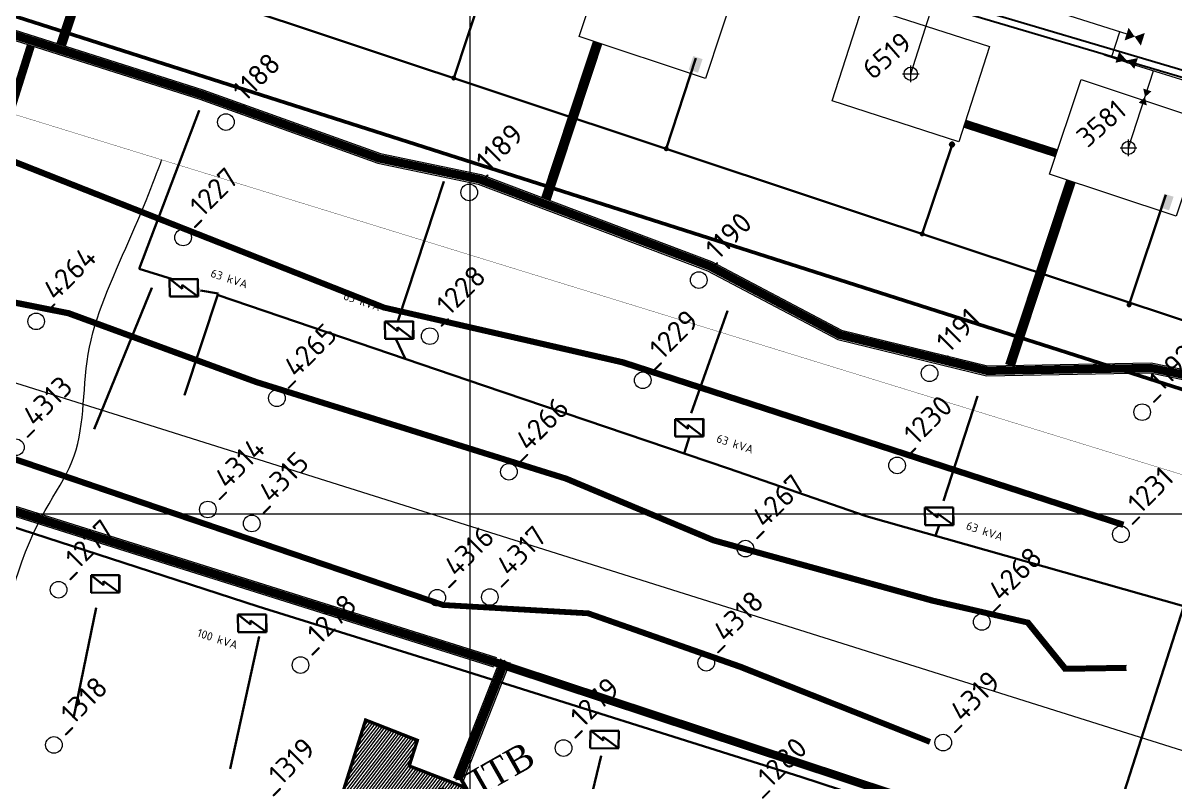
# Model space of a CAD drawing. Header units: millimetres. Extents: x 519 to 9564855, y -810 to 5021775.
# Drawn here: x 9536732 to 9537424, y 4998839 to 4999295 of the extents above; entities that cross this region are included whole.
import ezdxf

# ---------------------------------------------------------------- set-up
doc = ezdxf.new("R2010")
doc.units = ezdxf.units.MM
doc.header["$LTSCALE"] = 2
doc.header["$MEASUREMENT"] = 0
doc.header["$PDMODE"] = 2
doc.header["$PDSIZE"] = 5
for name, color, linetype in [('COMPOUND', 3, 'Continuous'), ('Existing roads', 41, 'Continuous'), ('GRID_PULKOVO', 7, 'Continuous'), ('OilColl&Flowlines', 3, 'Continuous'), ('OLD WELLS(dr.bfr2000)', 24, 'Continuous'), ('ROAD_GROUND', 9, 'Continuous'), ('Скважины на 2015 год', 7, 'Continuous')]:
    doc.layers.add(name, color=color, linetype=linetype)
for name, color, linetype, lineweight in [('PPLINE_GAS', 4, 'GAS_LINE', 30), ('SteamInjInfrastructure', 25, 'Continuous', 100), ('WELLS(drilled after 2000y)', 6, 'Continuous', 40), ('Скважины на 2026', 222, 'Continuous', 50), ('Электро', 1, 'Continuous', 30), ('Электроснаб', 1, 'Continuous', 18), ('Электроснабжене', 1, 'Continuous', 18)]:
    doc.layers.add(name, color=color, linetype=linetype, lineweight=lineweight)
doc.styles.add('92051501$0$STANDARD', font='simplex.shx')
doc.styles.add('Elect', font='isocpeur.ttf')
doc.styles.add('GeoApp', font='', dxfattribs={"height": 1})
doc.styles.get("Standard").update_dxf_attribs({"font": 'isocpeur.ttf', "width": 0.5})
doc.styles.get('GeoApp').set_extended_font_data('D431', italic=True)
doc.linetypes.add('g5_121_g', pattern='A,4,-0.4,["Г",GeoApp,S=1,R=0,X=0,Y=-0.5],-1.2,12', length=17.6)
doc.linetypes.add('GAS_LINE', pattern='A,0.5,-0.2,["G",92051501$0$STANDARD,S=0.1,R=0,X=-0.1,Y=-0.05],-0.05', length=0.75)
doc.linetypes.add('STM_LINE', pattern='A,0.5,-0.2,["S",92051501$0$STANDARD,S=0.1,R=0,X=-0.1,Y=-0.05],-0.05', length=0.75)

# ---------------------------------------------------------------- blocks, each defined once
blk = doc.blocks.new('92051501$0$VALVE')
at = {"layer": 'OilColl&Flowlines'}
for points in [[(-5.97, -3.45), (-5.97, 3.45), (0, 0)], [(5.97, -3.45), (0, 0), (5.97, 3.45)]]:
    blk.add_solid(points, dxfattribs=at)

msp = doc.modelspace()

# ---------------------------------------------------------------- hatches: boundary and pattern name
at = {"layer": 'Скважины на 2015 год', "linetype": 'ByBlock', "lineweight": 0, "ltscale": 5}
h = msp.add_hatch(dxfattribs=at)
h.set_pattern_fill('ANSI31', color=5, scale=12, angle=7.57251357, style=0)
h.set_pattern_definition([(52.572513574, (0, 0), (-1.19118473032, 0.9116353099), [])])
h.paths.add_polyline_path([(9536996.737, 4998835.855), (9536974.737, 4998765.655), (9536909.337, 4998786.955), (9536937.437, 4998876.155), (9536968.537, 4998863.955), (9536963.637, 4998848.555)])
h.paths.add_polyline_path([(9536924.12996, 4998779.34552), (9536997.58018, 4998816.04392), (9536986.57066, 4998838.07898), (9536913.12044, 4998801.38059)], flags=9)
at = {"layer": 'Электро'}
for points in [[(9537131.64385, 4999267.11495), (9537137.25608, 4999265.25797), (9537139.96331, 4999273.43983), (9537134.35108, 4999275.29681)], [(9537414.7505, 4999184.37463), (9537420.36274, 4999182.51764), (9537423.06997, 4999190.6995), (9537417.45773, 4999192.55649)]]:
    msp.add_hatch(color=256, dxfattribs=at).paths.add_polyline_path(points)
h = msp.add_hatch(color=256, dxfattribs=at)
edge = h.paths.add_edge_path()
edge.add_arc((9537289.92207, 4999222.12116), 1.2343, 0, 360)
at = {"layer": 'Электроснаб', "lineweight": 0}
for points in [[(9537131.64385, 4999267.11495), (9537137.25608, 4999265.25797), (9537139.96331, 4999273.43983), (9537134.35108, 4999275.29681)], [(9537414.7505, 4999184.37463), (9537420.36274, 4999182.51764), (9537423.06997, 4999190.6995), (9537417.45773, 4999192.55649)]]:
    msp.add_hatch(color=1, dxfattribs=at).paths.add_polyline_path(points)
h = msp.add_hatch(color=1, dxfattribs=at)
edge = h.paths.add_edge_path()
edge.add_arc((9537289.92207, 4999222.12116), 1.2343, 0, 360)
at = {"layer": 'Электроснабжене', "lineweight": 0}
for points in [[(9537131.64385, 4999267.11495), (9537137.25608, 4999265.25797), (9537139.96331, 4999273.43983), (9537134.35108, 4999275.29681)], [(9537414.7505, 4999184.37463), (9537420.36274, 4999182.51764), (9537423.06997, 4999190.6995), (9537417.45773, 4999192.55649)]]:
    msp.add_hatch(color=1, dxfattribs=at).paths.add_polyline_path(points)
h = msp.add_hatch(color=1, dxfattribs=at)
edge = h.paths.add_edge_path()
edge.add_arc((9537289.92207, 4999222.12116), 1.2343, 0, 360)

# ---------------------------------------------------------------- linework, layer by layer
at = {"layer": 'COMPOUND', "lineweight": 0, "const_width": 2}
msp.add_lwpolyline([(9536996.737, 4998835.855), (9536974.737, 4998765.655), (9536909.337, 4998786.955), (9536937.437, 4998876.155), (9536968.537, 4998863.955), (9536963.637, 4998848.555), (9536996.737, 4998835.855)], dxfattribs=at)
at = {"layer": 'Existing roads', "lineweight": 0}
msp.add_line((9537020.89536, 4998912.08955), (9537019.01056, 4998906.39328), dxfattribs=at)
at = {"layer": 'Existing roads', "linetype": 'ByBlock', "lineweight": 0, "const_width": 6, "flags": 128}
for points in [[(9536754.46311, 4999282.0387), (9536783.62774, 4999370.18085)], [(9537045.78559, 4999189.37181), (9537076.95687, 4999283.57849)], [(9537324.72146, 4999089.30446), (9537361.42708, 4999200.23717)]]:
    msp.add_lwpolyline(points, dxfattribs=at)
at = {"layer": 'Existing roads', "linetype": 'ByBlock', "lineweight": 0, "ltscale": 5, "const_width": 5, "elevation": 0.00005}
msp.add_lwpolyline([(9537352.6949, 4999216.83761), (9537297.47336, 4999234.59641)], dxfattribs=at)
at = {"layer": 'Existing roads', "lineweight": 0, "const_width": 5}
msp.add_lwpolyline([(9537019.95296, 4998909.24141), (9537746.05262, 4998668.89464), (9537764.95452, 4998661.2781), (9537777.24337, 4998655.4434), (9537792.4523, 4998647.29913)], dxfattribs=at)
at = {"layer": 'GRID_PULKOVO', "lineweight": 0}
for p, q in [((9537000, 5010000), (9537000, 4992000)), ((9533000, 4999000), (9548000, 4999000))]:
    msp.add_line(p, q, dxfattribs=at)
at = {"layer": 'OilColl&Flowlines', "lineweight": 0}
for p, q in [((9537399.53773, 4999286.96071), (9537174.5386, 4999358.67231)), ((9537385.79277, 4999274.31966), (9537390.8677, 4999289.72402)), ((9537394.35793, 4999271.62923), (9537381.276, 4999275.73844)), ((9537394.35793, 4999271.62923), (9537876.75795, 4999121.27757)), ((9537396, 4999220.1), (9537411.00819, 4999266.43978))]:
    msp.add_line(p, q, dxfattribs=at)
at = {"layer": 'OilColl&Flowlines', "color": 3, "linetype": 'ByBlock', "lineweight": 0, "ltscale": 50, "const_width": 0.2}
msp.add_lwpolyline([(9535826.17601, 4999193.12266), (9535832.47082, 4999212.10667), (9535852.3674, 4999210.07548), (9535938.39343, 4999483.33728), (9537532.58653, 4998991.43552)], dxfattribs=at)
at = {"layer": 'OilColl&Flowlines', "lineweight": 0}
msp.add_lwpolyline([(9537404.6072, 4999285.35792, 8, 0, 0), (9537399.65702, 4999286.9227, 0, 8, 0), (9537394.81943, 4999288.45189, 8, 8, 0)], format="xyseb", dxfattribs=at)
at = {"layer": 'OilColl&Flowlines', "lineweight": 0, "ltscale": 50}
msp.add_open_spline([(9536701.62965, 4998844.72815), (9536709.92248, 4998871.60419), (9536724.34097, 4998985.57617), (9536771.15399, 4999030.86118, -0.00006), (9536764.84616, 4999100.67454), (9536798.42385, 4999168.23344), (9536814.92095, 4999212.8773), (9536814.92095, 4999212.8773)], degree=3, dxfattribs=at)
at = {"layer": 'OilColl&Flowlines', "lineweight": 0}
for points in [[(9537409.77779, 4999254.05156), (9537405.92742, 4999250.62202), (9537404.88254, 4999255.67131)], [(9537406.9723, 4999245.57274), (9537402.07705, 4999247.19249), (9537405.92742, 4999250.62202)]]:
    msp.add_solid(points, dxfattribs=at)
at = {"layer": 'OLD WELLS(dr.bfr2000)', "lineweight": 0}
for centre in [(9536853.5, 4999235.6), (9536999.7, 4999193.3), (9536827.7, 4999166.2), (9537137.7, 4999140.6), (9536739.4, 4999115.8), (9536976, 4999106.9), (9537276.4, 4999084.6), (9537104, 4999080.4), (9536884.1, 4999069.6), (9537404.2, 4999061.2), (9536727.2, 4999040.1), (9537256.9, 4999029.2), (9537023.6, 4999025.4), (9536842.6, 4999002.7), (9536869, 4998994.3), (9537391.4, 4998987.8), (9537165.7, 4998979.2), (9536752.9, 4998954.5), (9536980.5, 4998949.7), (9537012.1, 4998950.1), (9537307.8, 4998935.1), (9536898.3, 4998909.2), (9537142.2, 4998910.6), (9536750.1, 4998861.2), (9537284.6, 4998862.6), (9537056.4, 4998859.3)]:
    msp.add_circle(centre, 5, dxfattribs=at)
at = {"layer": 'PPLINE_GAS', "linetype": 'g5_121_g', "lineweight": -2}
msp.add_line((9537831.81227, 4999146.8258), (9535279.41281, 4999904.81595), dxfattribs=at)
msp.add_lwpolyline([(9535281.39298, 4999898.00414), (9537698.38059, 4999182.63516), (9537913.66251, 4999114.70847)], dxfattribs=at)
at = {"layer": 'ROAD_GROUND', "color": 8, "lineweight": 0, "const_width": 5}
for points in [[(9535200.39148, 4999770.59044), (9535654.4447, 4999622.8796), (9535702.14679, 4999615.17926), (9535756.46987, 4999597.40633), (9536146.05351, 4999472.41159), (9536838.69867, 4999252.09722), (9536945.55393, 4999213.74917), (9537005.97796, 4999201.14415), (9537144.17183, 4999148.99552), (9537222.40936, 4999107.68132), (9537310.97232, 4999086.06124), (9537409.31387, 4999087.76023), (9537579.61041, 4999053.05906), (9539143.4794, 4998535.60314)], [(9536429.65617, 4998300.63449), (9536573.57172, 4998763.84392), (9536736.2056, 4999281.54979)], [(9537019.67368, 4998909.48263), (9536290.61451, 4999138.8135), (9536277.84055, 4999112.25468)], [(9537021.27729, 4998911.76358), (9536993.0277, 4998840.15409)], [(9537021.27729, 4998911.76358), (9536993.0277, 4998840.15409)]]:
    msp.add_lwpolyline(points, dxfattribs=at)
at = {"layer": 'ROAD_GROUND', "color": 253, "lineweight": 0}
for points in [[(9535204.88231, 4999766.11051), (9535653.737, 4999619.955), (9535701.437, 4999612.255), (9535755.537, 4999594.555), (9536145.137, 4999469.555), (9536837.737, 4999249.255), (9536944.737, 4999210.855), (9537005.137, 4999198.255), (9537142.937, 4999146.255), (9537221.337, 4999104.855), (9537310.637, 4999083.055), (9537409.037, 4999084.755), (9537578.837, 4999050.155), (9539142.537, 4998532.755)], [(9535206.74002, 4999771.81568), (9535655.1524, 4999625.80419), (9535702.85658, 4999618.10352), (9535757.38638, 4999600.2629), (9536146.96285, 4999475.27045), (9536839.66034, 4999254.93944), (9536946.37086, 4999216.64333), (9537006.81892, 4999204.0333), (9537145.40667, 4999151.73604), (9537223.48172, 4999110.50763), (9537311.30764, 4999089.06749), (9537409.59075, 4999090.76547), (9537580.38382, 4999055.96311), (9539144.42179, 4998538.45128)]]:
    msp.add_lwpolyline(points, dxfattribs=at)
at = {"layer": 'ROAD_GROUND', "lineweight": 0, "const_width": 3, "flags": 128}
for points in [[(9535239.3338, 4999592.65484), (9535708.83287, 4999448.90158), (9535788.88451, 4999405.63831), (9535876.18662, 4999402.83687), (9536181.86124, 4999296.11974), (9536505.4222, 4999204.48589), (9536570.65141, 4999187.15263), (9536679.44602, 4999136.44951), (9536758.68768, 4999120.86195), (9536871.56267, 4999079.43681), (9537057.80514, 4999021.40998), (9537146.52212, 4998984.19444), (9537277.8965, 4998948.09086), (9537335.30659, 4998934.8508), (9537357.87412, 4998907.10723), (9537394.70234, 4998907.63311)], [(9537276.65209, 4998862.9527), (9537162.57692, 4998908.10943), (9537071.26913, 4998940.19728), (9536984.18456, 4998945.19891), (9536560.95276, 4999089.18518), (9536003.24957, 4999264.11016), (9535591.16416, 4999398.87429), (9535465.0954, 4999439.38165), (9535313.811, 4999492.86419), (9535312.5386, 4999493.0034)], [(9537392.94038, 4998993.37564), (9537092.47923, 4999090.96715), (9536948.77513, 4999123.94684), (9536663.29842, 4999236.40136), (9536554.42862, 4999262.41693)]]:
    msp.add_lwpolyline(points, dxfattribs=at)
at = {"layer": 'ROAD_GROUND', "lineweight": 0, "flags": 128}
for points in [[(9535239.77295, 4999594.08912), (9535709.41474, 4999450.29216), (9535789.28634, 4999407.12619), (9535876.46425, 4999404.32873), (9536182.26997, 4999297.56298), (9536505.80743, 4999205.93558), (9536571.16482, 4999188.56826), (9536679.91442, 4999137.88612), (9536759.09336, 4999122.31089), (9536872.00887, 4999080.86891), (9537058.31952, 4999022.82083), (9537147.01303, 4998985.61514), (9537278.23359, 4998949.55249), (9537336.14535, 4998936.19674), (9537358.57925, 4998908.61745), (9537394.68093, 4998909.13296)], [(9535238.89465, 4999591.22057), (9535708.251, 4999447.511), (9535788.48268, 4999404.15043), (9535875.909, 4999401.345), (9536181.366, 4999294.701), (9536505.01342, 4999203.04246), (9536570.138, 4999185.737), (9536678.97763, 4999135.01291), (9536758.282, 4999119.413), (9536871.04526, 4999078.0269), (9537057.29076, 4999019.99912), (9537146.03121, 4998982.77374), (9537277.49869, 4998946.64323), (9537334.46783, 4998933.50487), (9537357.169, 4998905.597), (9537394.72376, 4998906.13327)], [(9537276.1, 4998861.558), (9537162.05201, 4998906.70397), (9537070.97164, 4998938.71189), (9536983.89472, 4998943.71309), (9536560.52102, 4999087.74854), (9536002.80062, 4999262.6788), (9535590.709, 4999397.445), (9535464.63635, 4999437.95296), (9535313.475, 4999491.392), (9535312.37546, 4999491.5123)], [(9537277.20419, 4998864.34741), (9537163.10183, 4998909.51489), (9537071.56661, 4998941.68267), (9536984.4744, 4998946.68474), (9536561.41885, 4999090.61104), (9536003.71582, 4999265.53586), (9535591.62671, 4999400.30119), (9535465.59536, 4999440.79587), (9535314.14701, 4999494.33638), (9535312.70173, 4999494.4945)], [(9537392.477, 4998991.949), (9537092.079, 4999089.52), (9536948.33, 4999122.51), (9536662.847, 4999234.967), (9536554.08, 4999260.958)], [(9537393.40376, 4998994.80227), (9537092.87947, 4999092.41429), (9536949.22026, 4999125.38368), (9536663.74985, 4999237.83572), (9536554.77725, 4999263.87585)]]:
    msp.add_lwpolyline(points, dxfattribs=at)
at = {"layer": 'ROAD_GROUND', "lineweight": 0}
for points in [[(9537016.21442, 4998913.60797), (9536289.037, 4999142.455), (9536275.137, 4999113.555)], [(9537014.41328, 4998907.8847), (9536292.19202, 4999135.17199), (9536280.54409, 4999110.95436)], [(9537018.48659, 4998912.8645), (9536990.237, 4998841.255)], [(9537018.48659, 4998912.8645), (9536990.237, 4998841.255)], [(9537024.06799, 4998910.66266), (9536995.81839, 4998839.05317)], [(9537024.06799, 4998910.66266), (9536995.81839, 4998839.05317)]]:
    msp.add_lwpolyline(points, dxfattribs=at)
at = {"layer": 'SteamInjInfrastructure', "color": 6, "linetype": 'STM_LINE', "lineweight": 0, "ltscale": 15}
msp.add_line((9535556.65607, 4999447.45705, 0), (9537446.86833, 4998852.12187, 0), dxfattribs=at)
at = {"layer": 'WELLS(drilled after 2000y)', "color": 0, "linetype": 'ByBlock', "lineweight": 0}
for points in [[(9537065.78202, 4999286.9776), (9537084.63745, 4999343.96299), (9537160.61798, 4999318.82241), (9537141.76254, 4999261.83702), (9537065.78202, 4999286.9776)], [(9537348.58202, 4999204.1776), (9537367.43745, 4999261.16299), (9537443.41798, 4999236.02241), (9537424.56254, 4999179.03702), (9537348.58202, 4999204.1776)]]:
    msp.add_lwpolyline(points, dxfattribs=at)
msp.add_circle((9537396, 4999220.1), 4, dxfattribs=at)
msp.add_point((9537396, 4999220.1), dxfattribs=at)
at = {"layer": 'Скважины на 2015 год', "color": 3, "linetype": 'ByBlock', "lineweight": 0, "ltscale": 5}
msp.add_line((9537265.1, 4999264.6), (9537283.96673, 4999323.79544), dxfattribs=at)
at = {"layer": 'Скважины на 2015 год', "color": 0, "linetype": 'ByBlock', "lineweight": 0}
msp.add_lwpolyline([(9537312.36813, 4999280.91215), (9537293.99912, 4999223.79316), (9537217.84046, 4999248.28517), (9537236.20947, 4999305.40416), (9537312.36813, 4999280.91215)], dxfattribs=at)
msp.add_circle((9537265.1, 4999264.6), 4, dxfattribs=at)
msp.add_point((9537265.1, 4999264.6), dxfattribs=at)
at = {"layer": 'Скважины на 2026'}
msp.add_line((9536427.64777, 4999394.69832), (9542059.39265, 4997594.73601), dxfattribs=at)
at = {"layer": 'Электро', "ltscale": 0.5}
for p, q in [((9535814.33619, 4999653.3915, 0), (9537304.30353, 4999157.60417, 0)), ((9537007.18724, 4999312.51802), (9536990.3963, 4999262.05695, 0)), ((9537289.94138, 4999221.94819), (9537271.99932, 4999168.35341, 0)), ((9537304.2694, 4999157.49914, 0), (9538212.68368, 4998856.93182, 0))]:
    msp.add_line(p, q, dxfattribs=at)
at = {"layer": 'Электро'}
for p, q in [((9537118.11179, 4999219.55956, 0), (9537135.93923, 4999274.01641, 0)), ((9536837.28472, 4999242.59875, 0), (9536801.33131, 4999147.3181, 0)), ((9536984.53702, 4999199.90871, 0), (9536956.71616, 4999115.82222, 0)), ((9537396.76127, 4999127.07036, 0), (9537418.41818, 4999191.91954, 0)), ((9536801.33131, 4999147.3181, 0), (9536821.27763, 4999141.15369, 0)), ((9536808.97638, 4999135.92709, -0.00006), (9536774.33745, 4999050.96213, -0.00006)), ((9536819.62584, 4999141.24143, 0), (9536836.67427, 4999141.34577, 0)), ((9536819.69054, 4999130.66908, 0), (9536819.62584, 4999141.24143, 0)), ((9536836.57701, 4999141.24732, 0), (9536819.98142, 4999141.14575, 0)), ((9536819.98142, 4999141.14575, 0), (9536827.19319, 4999135.31852, 0)), ((9536827.19319, 4999135.31852, 0), (9536827.17866, 4999137.69375, 0)), ((9536827.17866, 4999137.69375, 0), (9536836.50332, 4999130.80486, 0)), ((9536836.50332, 4999130.80486, 0), (9536836.57701, 4999141.24732, 0)), ((9536836.67427, 4999141.34577, 0), (9536836.73897, 4999130.77342, 0)), ((9536836.73897, 4999130.77342, 0), (9536819.69054, 4999130.66908, 0)), ((9536828.57903, 4999071.37764, -0.00006), (9536848.78551, 4999132.46751, -0.00006)), ((9536848.78551, 4999132.46751, -0.00006), (9536838.25085, 4999134.36965, -0.00006)), ((9537154.95898, 4999122.19063, 0), (9537133.04464, 4999060.53249, 0)), ((9536949.02546, 4999115.77515, 0), (9536966.07389, 4999115.87949, 0)), ((9536949.09016, 4999105.2028, 0), (9536949.02546, 4999115.77515, 0)), ((9536965.97664, 4999115.78104, 0), (9536949.38104, 4999115.67947, 0)), ((9536949.38104, 4999115.67947, 0), (9536956.59282, 4999109.85224, 0)), ((9536965.90295, 4999105.33858, 0), (9536965.97664, 4999115.78104, 0)), ((9536966.07389, 4999115.87949, 0), (9536966.13859, 4999105.30714, 0)), ((9536956.59282, 4999109.85224, 0), (9536956.57828, 4999112.22747, 0)), ((9536956.57828, 4999112.22747, 0), (9536965.90295, 4999105.33858, 0)), ((9536966.13859, 4999105.30714, 0), (9536949.09016, 4999105.2028, 0)), ((9536955.63057, 4999105.37937, 0), (9536961.39656, 4999093.15973, 0)), ((9537305.31161, 4999070.91306, 0), (9537284.84701, 4999007.96775, 0)), ((9537123.46009, 4999057.07618), (9537140.50852, 4999057.18052)), ((9537123.52479, 4999046.50383), (9537123.46009, 4999057.07618)), ((9537140.41126, 4999057.08207), (9537123.81567, 4999056.9805)), ((9537123.81567, 4999056.9805), (9537131.02744, 4999051.15327)), ((9537131.02744, 4999051.15327), (9537131.01291, 4999053.5285)), ((9537131.01291, 4999053.5285), (9537140.33757, 4999046.63961)), ((9537140.33757, 4999046.63961), (9537140.41126, 4999057.08207)), ((9537140.50852, 4999057.18052), (9537140.57322, 4999046.60817)), ((9537140.57322, 4999046.60817), (9537123.52479, 4999046.50383)), ((9537132.049, 4999046.556, 0), (9537128.87553, 4999036.39325, 0)), ((9537273.63108, 4999003.83361), (9537290.67951, 4999003.93794)), ((9537273.69578, 4998993.26125), (9537273.63108, 4999003.83361)), ((9537290.58226, 4999003.83949), (9537273.98666, 4999003.73793)), ((9537273.98666, 4999003.73793), (9537281.19844, 4998997.9107)), ((9537290.50857, 4998993.39703), (9537290.58226, 4999003.83949)), ((9537290.67951, 4999003.93794), (9537290.74421, 4998993.36559)), ((9537281.19844, 4998997.9107), (9537281.1839, 4999000.28593)), ((9537281.1839, 4999000.28593), (9537290.50857, 4998993.39703)), ((9537290.74421, 4998993.36559), (9537273.69578, 4998993.26125)), ((9537282.22, 4998993.31342, 0), (9537279.91355, 4998986.96704, 0)), ((9536772.36781, 4998963.216), (9536789.41624, 4998963.32034)), ((9536772.43251, 4998952.64365), (9536772.36781, 4998963.216)), ((9536789.31899, 4998963.22189), (9536772.72339, 4998963.12032)), ((9536772.72339, 4998963.12032), (9536779.93517, 4998957.29309)), ((9536789.2453, 4998952.77943), (9536789.31899, 4998963.22189)), ((9536789.41624, 4998963.32034), (9536789.48094, 4998952.74799)), ((9536779.93517, 4998957.29309), (9536779.92063, 4998959.66832)), ((9536779.92063, 4998959.66832), (9536789.2453, 4998952.77943)), ((9536789.48094, 4998952.74799), (9536772.43251, 4998952.64365)), ((9536775.43468, 4998943.60248, 0), (9536761.87516, 4998877.30666, 0)), ((9536860.68309, 4998939.5324, 0), (9536877.73152, 4998939.63673, 0)), ((9536860.74779, 4998928.96005, 0), (9536860.68309, 4998939.5324, 0)), ((9536877.63427, 4998939.53829, 0), (9536861.03867, 4998939.43672, 0)), ((9536861.03867, 4998939.43672, 0), (9536868.25045, 4998933.60949, 0)), ((9536868.25045, 4998933.60949, 0), (9536868.23591, 4998935.98472, 0)), ((9536868.23591, 4998935.98472, 0), (9536877.56058, 4998929.09582, 0)), ((9536877.56058, 4998929.09582, 0), (9536877.63427, 4998939.53829, 0)), ((9536877.73152, 4998939.63673, 0), (9536877.79622, 4998929.06438, 0)), ((9536877.79622, 4998929.06438, 0), (9536860.74779, 4998928.96005, 0)), ((9536873.46931, 4998926.41166, 0), (9536856.07347, 4998846.85203, 0)), ((9537072.44303, 4998859.14997), (9537072.51672, 4998869.59244)), ((9537072.61398, 4998869.69089), (9537089.66241, 4998869.79522)), ((9537089.56516, 4998869.69677), (9537072.96956, 4998869.59521)), ((9537072.96956, 4998869.59521), (9537080.18134, 4998863.76797)), ((9537080.18134, 4998863.76797), (9537080.1668, 4998866.14321)), ((9537080.1668, 4998866.14321), (9537089.49146, 4998859.25431)), ((9537089.49146, 4998859.25431), (9537089.56516, 4998869.69677)), ((9537089.72711, 4998859.22287), (9537072.67868, 4998859.11853)), ((9537079.06954, 4998854.57568, 0), (9537056.29846, 4998761.7984, 0))]:
    msp.add_line(p, q, dxfattribs=at)
at = {"layer": 'Электро', "ltscale": 0.05}
for p, q in [((9536848.83877, 4999131.60087, 0), (9537008.37704, 4999077.19154, 0)), ((9537008.37704, 4999077.19154, 0), (9537155.52972, 4999027.36869, 0)), ((9536600.82057, 4999032.62498, 0), (9536792.09584, 4998970.57863, 0)), ((9537155.52972, 4999027.36869, 0), (9537238.39613, 4998998.74629, 0)), ((9537238.39613, 4998998.74629, 0), (9537429.28779, 4998944.58681, 0)), ((9536792.09584, 4998970.57863, 0), (9536872.92895, 4998944.38277, 0)), ((9536872.92895, 4998944.38277, 0), (9536984.05885, 4998909.76718, 0)), ((9537429.28779, 4998944.58681, 0), (9537377.48748, 4998783.69118, 0)), ((9537198.9317, 4998842.06503, 0), (9536984.05885, 4998909.76718, 0)), ((9537380.64593, 4998782.65861, 0), (9537198.9317, 4998842.06503, 0))]:
    msp.add_line(p, q, dxfattribs=at)
at = {"layer": 'Электро', "ltscale": 0.5, "const_width": 1.5, "elevation": 0}
for points in [[(9536989.68301, 4999262.28871, 1), (9536991.10959, 4999261.82519, 1)], [(9537117.3985, 4999219.79132, 1), (9537118.82508, 4999219.3278, 1)], [(9537271.28603, 4999168.58518, 1), (9537272.71261, 4999168.12165, 1)], [(9537395.59693, 4999125.95151, 1), (9537397.02352, 4999125.48798, 1)]]:
    msp.add_lwpolyline(points, format="xyb", close=True, dxfattribs=at)
at = {"layer": 'Электро'}
msp.add_circle((9537289.92207, 4999222.12116, 0), 1.2343, dxfattribs=at)
at = {"layer": 'Электроснаб', "color": 1, "lineweight": 0, "ltscale": 0.5}
for p, q in [((9535814.33619, 4999653.3915, 0), (9537304.30353, 4999157.60417, 0)), ((9537007.18724, 4999312.51802), (9536990.3963, 4999262.05695, 0)), ((9537289.94138, 4999221.94819), (9537271.99932, 4999168.35341, 0)), ((9537304.2694, 4999157.49914, 0), (9538212.68368, 4998856.93182, 0))]:
    msp.add_line(p, q, dxfattribs=at)
at = {"layer": 'Электроснаб', "color": 1, "lineweight": 0}
for p, q in [((9537118.11179, 4999219.55956, 0), (9537135.93923, 4999274.01641, 0)), ((9536837.28472, 4999242.59875, 0), (9536801.33131, 4999147.3181, 0)), ((9536984.53702, 4999199.90871, 0), (9536956.71616, 4999115.82222, 0)), ((9537396.76127, 4999127.07036, 0), (9537418.41818, 4999191.91954, 0)), ((9536801.33131, 4999147.3181, 0), (9536821.27763, 4999141.15369, 0)), ((9536808.97638, 4999135.92709, -0.00006), (9536774.33745, 4999050.96213, -0.00006)), ((9536819.62584, 4999141.24143, 0), (9536836.67427, 4999141.34577, 0)), ((9536819.69054, 4999130.66908, 0), (9536819.62584, 4999141.24143, 0)), ((9536836.57701, 4999141.24732, 0), (9536819.98142, 4999141.14575, 0)), ((9536819.98142, 4999141.14575, 0), (9536827.19319, 4999135.31852, 0)), ((9536827.19319, 4999135.31852, 0), (9536827.17866, 4999137.69375, 0)), ((9536827.17866, 4999137.69375, 0), (9536836.50332, 4999130.80486, 0)), ((9536836.50332, 4999130.80486, 0), (9536836.57701, 4999141.24732, 0)), ((9536836.67427, 4999141.34577, 0), (9536836.73897, 4999130.77342, 0)), ((9536836.73897, 4999130.77342, 0), (9536819.69054, 4999130.66908, 0)), ((9536828.57903, 4999071.37764, -0.00006), (9536848.78551, 4999132.46751, -0.00006)), ((9536848.78551, 4999132.46751, -0.00006), (9536838.25085, 4999134.36965, -0.00006)), ((9537154.95898, 4999122.19063, 0), (9537133.04464, 4999060.53249, 0)), ((9536949.02546, 4999115.77515, 0), (9536966.07389, 4999115.87949, 0)), ((9536949.09016, 4999105.2028, 0), (9536949.02546, 4999115.77515, 0)), ((9536965.97664, 4999115.78104, 0), (9536949.38104, 4999115.67947, 0)), ((9536949.38104, 4999115.67947, 0), (9536956.59282, 4999109.85224, 0)), ((9536965.90295, 4999105.33858, 0), (9536965.97664, 4999115.78104, 0)), ((9536966.07389, 4999115.87949, 0), (9536966.13859, 4999105.30714, 0)), ((9536956.59282, 4999109.85224, 0), (9536956.57828, 4999112.22747, 0)), ((9536956.57828, 4999112.22747, 0), (9536965.90295, 4999105.33858, 0)), ((9536966.13859, 4999105.30714, 0), (9536949.09016, 4999105.2028, 0)), ((9536955.63057, 4999105.37937, 0), (9536961.39656, 4999093.15973, 0)), ((9537305.31161, 4999070.91306, 0), (9537284.84701, 4999007.96775, 0)), ((9537123.46009, 4999057.07618), (9537140.50852, 4999057.18052)), ((9537123.52479, 4999046.50383), (9537123.46009, 4999057.07618)), ((9537140.41126, 4999057.08207), (9537123.81567, 4999056.9805)), ((9537123.81567, 4999056.9805), (9537131.02744, 4999051.15327)), ((9537131.02744, 4999051.15327), (9537131.01291, 4999053.5285)), ((9537131.01291, 4999053.5285), (9537140.33757, 4999046.63961)), ((9537140.33757, 4999046.63961), (9537140.41126, 4999057.08207)), ((9537140.50852, 4999057.18052), (9537140.57322, 4999046.60817)), ((9537140.57322, 4999046.60817), (9537123.52479, 4999046.50383)), ((9537132.049, 4999046.556, 0), (9537128.87553, 4999036.39325, 0)), ((9537273.63108, 4999003.83361), (9537290.67951, 4999003.93794)), ((9537273.69578, 4998993.26125), (9537273.63108, 4999003.83361)), ((9537290.58226, 4999003.83949), (9537273.98666, 4999003.73793)), ((9537273.98666, 4999003.73793), (9537281.19844, 4998997.9107)), ((9537290.50857, 4998993.39703), (9537290.58226, 4999003.83949)), ((9537290.67951, 4999003.93794), (9537290.74421, 4998993.36559)), ((9537281.19844, 4998997.9107), (9537281.1839, 4999000.28593)), ((9537281.1839, 4999000.28593), (9537290.50857, 4998993.39703)), ((9537290.74421, 4998993.36559), (9537273.69578, 4998993.26125)), ((9537282.22, 4998993.31342, 0), (9537279.91355, 4998986.96704, 0)), ((9536772.36781, 4998963.216), (9536789.41624, 4998963.32034)), ((9536772.43251, 4998952.64365), (9536772.36781, 4998963.216)), ((9536789.31899, 4998963.22189), (9536772.72339, 4998963.12032)), ((9536772.72339, 4998963.12032), (9536779.93517, 4998957.29309)), ((9536789.2453, 4998952.77943), (9536789.31899, 4998963.22189)), ((9536789.41624, 4998963.32034), (9536789.48094, 4998952.74799)), ((9536779.93517, 4998957.29309), (9536779.92063, 4998959.66832)), ((9536779.92063, 4998959.66832), (9536789.2453, 4998952.77943)), ((9536789.48094, 4998952.74799), (9536772.43251, 4998952.64365)), ((9536775.43468, 4998943.60248, 0), (9536761.87516, 4998877.30666, 0)), ((9536860.68309, 4998939.5324, 0), (9536877.73152, 4998939.63673, 0)), ((9536860.74779, 4998928.96005, 0), (9536860.68309, 4998939.5324, 0)), ((9536877.63427, 4998939.53829, 0), (9536861.03867, 4998939.43672, 0)), ((9536861.03867, 4998939.43672, 0), (9536868.25045, 4998933.60949, 0)), ((9536868.25045, 4998933.60949, 0), (9536868.23591, 4998935.98472, 0)), ((9536868.23591, 4998935.98472, 0), (9536877.56058, 4998929.09582, 0)), ((9536877.56058, 4998929.09582, 0), (9536877.63427, 4998939.53829, 0)), ((9536877.73152, 4998939.63673, 0), (9536877.79622, 4998929.06438, 0)), ((9536877.79622, 4998929.06438, 0), (9536860.74779, 4998928.96005, 0)), ((9536873.46931, 4998926.41166, 0), (9536856.07347, 4998846.85203, 0)), ((9537072.44303, 4998859.14997), (9537072.51672, 4998869.59244)), ((9537072.61398, 4998869.69089), (9537089.66241, 4998869.79522)), ((9537089.56516, 4998869.69677), (9537072.96956, 4998869.59521)), ((9537072.96956, 4998869.59521), (9537080.18134, 4998863.76797)), ((9537080.18134, 4998863.76797), (9537080.1668, 4998866.14321)), ((9537080.1668, 4998866.14321), (9537089.49146, 4998859.25431)), ((9537089.49146, 4998859.25431), (9537089.56516, 4998869.69677)), ((9537089.72711, 4998859.22287), (9537072.67868, 4998859.11853)), ((9537079.06954, 4998854.57568, 0), (9537056.29846, 4998761.7984, 0))]:
    msp.add_line(p, q, dxfattribs=at)
at = {"layer": 'Электроснаб', "color": 1, "lineweight": 0, "ltscale": 0.05}
for p, q in [((9536848.83877, 4999131.60087, 0), (9537008.37704, 4999077.19154, 0)), ((9537008.37704, 4999077.19154, 0), (9537155.52972, 4999027.36869, 0)), ((9536600.82057, 4999032.62498, 0), (9536792.09584, 4998970.57863, 0)), ((9537155.52972, 4999027.36869, 0), (9537238.39613, 4998998.74629, 0)), ((9537238.39613, 4998998.74629, 0), (9537429.28779, 4998944.58681, 0)), ((9536792.09584, 4998970.57863, 0), (9536872.92895, 4998944.38277, 0)), ((9536872.92895, 4998944.38277, 0), (9536984.05885, 4998909.76718, 0)), ((9537429.28779, 4998944.58681, 0), (9537377.48748, 4998783.69118, 0)), ((9537198.9317, 4998842.06503, 0), (9536984.05885, 4998909.76718, 0)), ((9537380.64593, 4998782.65861, 0), (9537198.9317, 4998842.06503, 0))]:
    msp.add_line(p, q, dxfattribs=at)
at = {"layer": 'Электроснаб', "color": 1, "lineweight": 0, "ltscale": 0.5, "const_width": 1.5, "elevation": 0}
for points in [[(9536989.68301, 4999262.28871, 1), (9536991.10959, 4999261.82519, 1)], [(9537117.3985, 4999219.79132, 1), (9537118.82508, 4999219.3278, 1)], [(9537271.28603, 4999168.58518, 1), (9537272.71261, 4999168.12165, 1)], [(9537395.59693, 4999125.95151, 1), (9537397.02352, 4999125.48798, 1)]]:
    msp.add_lwpolyline(points, format="xyb", close=True, dxfattribs=at)
at = {"layer": 'Электроснаб', "color": 1, "lineweight": 0}
msp.add_circle((9537289.92207, 4999222.12116, 0), 1.2343, dxfattribs=at)
at = {"layer": 'Электроснабжене', "color": 1, "lineweight": 0, "ltscale": 0.5}
for p, q in [((9535814.33619, 4999653.3915, 0), (9537304.30353, 4999157.60417, 0)), ((9537007.18724, 4999312.51802), (9536990.3963, 4999262.05695, 0)), ((9537289.94138, 4999221.94819), (9537271.99932, 4999168.35341, 0)), ((9537304.2694, 4999157.49914, 0), (9538212.68368, 4998856.93182, 0))]:
    msp.add_line(p, q, dxfattribs=at)
at = {"layer": 'Электроснабжене', "color": 1, "lineweight": 0}
for p, q in [((9537118.11179, 4999219.55956, 0), (9537135.93923, 4999274.01641, 0)), ((9536837.28472, 4999242.59875, 0), (9536801.33131, 4999147.3181, 0)), ((9536984.53702, 4999199.90871, 0), (9536956.71616, 4999115.82222, 0)), ((9537396.76127, 4999127.07036, 0), (9537418.41818, 4999191.91954, 0)), ((9536801.33131, 4999147.3181, 0), (9536821.27763, 4999141.15369, 0)), ((9536808.97638, 4999135.92709, -0.00006), (9536774.33745, 4999050.96213, -0.00006)), ((9536819.62584, 4999141.24143, 0), (9536836.67427, 4999141.34577, 0)), ((9536819.69054, 4999130.66908, 0), (9536819.62584, 4999141.24143, 0)), ((9536836.57701, 4999141.24732, 0), (9536819.98142, 4999141.14575, 0)), ((9536819.98142, 4999141.14575, 0), (9536827.19319, 4999135.31852, 0)), ((9536827.19319, 4999135.31852, 0), (9536827.17866, 4999137.69375, 0)), ((9536827.17866, 4999137.69375, 0), (9536836.50332, 4999130.80486, 0)), ((9536836.50332, 4999130.80486, 0), (9536836.57701, 4999141.24732, 0)), ((9536836.67427, 4999141.34577, 0), (9536836.73897, 4999130.77342, 0)), ((9536836.73897, 4999130.77342, 0), (9536819.69054, 4999130.66908, 0)), ((9536828.57903, 4999071.37764, -0.00006), (9536848.78551, 4999132.46751, -0.00006)), ((9536848.78551, 4999132.46751, -0.00006), (9536838.25085, 4999134.36965, -0.00006)), ((9537154.95898, 4999122.19063, 0), (9537133.04464, 4999060.53249, 0)), ((9536949.02546, 4999115.77515, 0), (9536966.07389, 4999115.87949, 0)), ((9536949.09016, 4999105.2028, 0), (9536949.02546, 4999115.77515, 0)), ((9536965.97664, 4999115.78104, 0), (9536949.38104, 4999115.67947, 0)), ((9536949.38104, 4999115.67947, 0), (9536956.59282, 4999109.85224, 0)), ((9536965.90295, 4999105.33858, 0), (9536965.97664, 4999115.78104, 0)), ((9536966.07389, 4999115.87949, 0), (9536966.13859, 4999105.30714, 0)), ((9536956.59282, 4999109.85224, 0), (9536956.57828, 4999112.22747, 0)), ((9536956.57828, 4999112.22747, 0), (9536965.90295, 4999105.33858, 0)), ((9536966.13859, 4999105.30714, 0), (9536949.09016, 4999105.2028, 0)), ((9536955.63057, 4999105.37937, 0), (9536961.39656, 4999093.15973, 0)), ((9537305.31161, 4999070.91306, 0), (9537284.84701, 4999007.96775, 0)), ((9537123.46009, 4999057.07618), (9537140.50852, 4999057.18052)), ((9537123.52479, 4999046.50383), (9537123.46009, 4999057.07618)), ((9537140.41126, 4999057.08207), (9537123.81567, 4999056.9805)), ((9537123.81567, 4999056.9805), (9537131.02744, 4999051.15327)), ((9537131.02744, 4999051.15327), (9537131.01291, 4999053.5285)), ((9537131.01291, 4999053.5285), (9537140.33757, 4999046.63961)), ((9537140.33757, 4999046.63961), (9537140.41126, 4999057.08207)), ((9537140.50852, 4999057.18052), (9537140.57322, 4999046.60817)), ((9537140.57322, 4999046.60817), (9537123.52479, 4999046.50383)), ((9537132.049, 4999046.556, 0), (9537128.87553, 4999036.39325, 0)), ((9537273.63108, 4999003.83361), (9537290.67951, 4999003.93794)), ((9537273.69578, 4998993.26125), (9537273.63108, 4999003.83361)), ((9537290.58226, 4999003.83949), (9537273.98666, 4999003.73793)), ((9537273.98666, 4999003.73793), (9537281.19844, 4998997.9107)), ((9537290.50857, 4998993.39703), (9537290.58226, 4999003.83949)), ((9537290.67951, 4999003.93794), (9537290.74421, 4998993.36559)), ((9537281.19844, 4998997.9107), (9537281.1839, 4999000.28593)), ((9537281.1839, 4999000.28593), (9537290.50857, 4998993.39703)), ((9537290.74421, 4998993.36559), (9537273.69578, 4998993.26125)), ((9537282.22, 4998993.31342, 0), (9537279.91355, 4998986.96704, 0)), ((9536772.36781, 4998963.216), (9536789.41624, 4998963.32034)), ((9536772.43251, 4998952.64365), (9536772.36781, 4998963.216)), ((9536789.31899, 4998963.22189), (9536772.72339, 4998963.12032)), ((9536772.72339, 4998963.12032), (9536779.93517, 4998957.29309)), ((9536789.2453, 4998952.77943), (9536789.31899, 4998963.22189)), ((9536789.41624, 4998963.32034), (9536789.48094, 4998952.74799)), ((9536779.93517, 4998957.29309), (9536779.92063, 4998959.66832)), ((9536779.92063, 4998959.66832), (9536789.2453, 4998952.77943)), ((9536789.48094, 4998952.74799), (9536772.43251, 4998952.64365)), ((9536775.43468, 4998943.60248, 0), (9536761.87516, 4998877.30666, 0)), ((9536860.68309, 4998939.5324, 0), (9536877.73152, 4998939.63673, 0)), ((9536860.74779, 4998928.96005, 0), (9536860.68309, 4998939.5324, 0)), ((9536877.63427, 4998939.53829, 0), (9536861.03867, 4998939.43672, 0)), ((9536861.03867, 4998939.43672, 0), (9536868.25045, 4998933.60949, 0)), ((9536868.25045, 4998933.60949, 0), (9536868.23591, 4998935.98472, 0)), ((9536868.23591, 4998935.98472, 0), (9536877.56058, 4998929.09582, 0)), ((9536877.56058, 4998929.09582, 0), (9536877.63427, 4998939.53829, 0)), ((9536877.73152, 4998939.63673, 0), (9536877.79622, 4998929.06438, 0)), ((9536877.79622, 4998929.06438, 0), (9536860.74779, 4998928.96005, 0)), ((9536873.46931, 4998926.41166, 0), (9536856.07347, 4998846.85203, 0)), ((9537072.44303, 4998859.14997), (9537072.51672, 4998869.59244)), ((9537072.61398, 4998869.69089), (9537089.66241, 4998869.79522)), ((9537089.56516, 4998869.69677), (9537072.96956, 4998869.59521)), ((9537072.96956, 4998869.59521), (9537080.18134, 4998863.76797)), ((9537080.18134, 4998863.76797), (9537080.1668, 4998866.14321)), ((9537080.1668, 4998866.14321), (9537089.49146, 4998859.25431)), ((9537089.49146, 4998859.25431), (9537089.56516, 4998869.69677)), ((9537089.72711, 4998859.22287), (9537072.67868, 4998859.11853)), ((9537079.06954, 4998854.57568, 0), (9537056.29846, 4998761.7984, 0))]:
    msp.add_line(p, q, dxfattribs=at)
at = {"layer": 'Электроснабжене', "color": 1, "lineweight": 0, "ltscale": 0.05}
for p, q in [((9536848.83877, 4999131.60087, 0), (9537008.37704, 4999077.19154, 0)), ((9537008.37704, 4999077.19154, 0), (9537155.52972, 4999027.36869, 0)), ((9536600.82057, 4999032.62498, 0), (9536792.09584, 4998970.57863, 0)), ((9537155.52972, 4999027.36869, 0), (9537238.39613, 4998998.74629, 0)), ((9537238.39613, 4998998.74629, 0), (9537429.28779, 4998944.58681, 0)), ((9536792.09584, 4998970.57863, 0), (9536872.92895, 4998944.38277, 0)), ((9536872.92895, 4998944.38277, 0), (9536984.05885, 4998909.76718, 0)), ((9537429.28779, 4998944.58681, 0), (9537377.48748, 4998783.69118, 0)), ((9537198.9317, 4998842.06503, 0), (9536984.05885, 4998909.76718, 0)), ((9537380.64593, 4998782.65861, 0), (9537198.9317, 4998842.06503, 0))]:
    msp.add_line(p, q, dxfattribs=at)
at = {"layer": 'Электроснабжене', "color": 1, "lineweight": 0, "ltscale": 0.5, "const_width": 1.5, "elevation": 0}
for points in [[(9536989.68301, 4999262.28871, 1), (9536991.10959, 4999261.82519, 1)], [(9537117.3985, 4999219.79132, 1), (9537118.82508, 4999219.3278, 1)], [(9537271.28603, 4999168.58518, 1), (9537272.71261, 4999168.12165, 1)], [(9537395.59693, 4999125.95151, 1), (9537397.02352, 4999125.48798, 1)]]:
    msp.add_lwpolyline(points, format="xyb", close=True, dxfattribs=at)
at = {"layer": 'Электроснабжене', "color": 1, "lineweight": 0}
msp.add_circle((9537289.92207, 4999222.12116, 0), 1.2343, dxfattribs=at)

# ---------------------------------------------------------------- block references
at = {"layer": 'OilColl&Flowlines', "lineweight": 0, "rotation": 341.6915559985446}
msp.add_blockref('92051501$0$VALVE', (9537394.90857, 4999272.66313), dxfattribs=at)

# ---------------------------------------------------------------- texts
at = {"layer": 'COMPOUND', "color": 0, "lineweight": 0, "insert": (9536906.76568, 4998822.95751, -0.00006), "char_height": 16, "attachment_point": 1, "rotation": 29.57240292, "style": 'Elect'}
msp.add_mtext('{\\fArial|b0|i0|c0|p34;\\P\\fTimes New Roman|b0|i0|c204|p18;ГЗУ-\\fTimes New Roman|b0|i0|c0|p18;26\\fTimes New Roman|b0|i0|c204|p18; ПТВ}', dxfattribs=at)
at = {"layer": 'OLD WELLS(dr.bfr2000)', "lineweight": 0, "style": 'Elect'}
for s, p in [(' _1187', (9536710.5, 4999281.8)), (' _1188', (9536853.5, 4999235.6)), (' _1189', (9536999.7, 4999193.3)), (' _1227', (9536827.7, 4999166.2)), (' _1190', (9537137.7, 4999140.6)), (' _4264', (9536739.4, 4999115.8)), (' _1228', (9536976, 4999106.9)), (' _1229', (9537104, 4999080.4)), (' _1191', (9537276.4, 4999084.6)), (' _4265', (9536884.1, 4999069.6)), (' _1192', (9537404.2, 4999061.2)), (' _4313', (9536727.2, 4999040.1)), (' _4266', (9537023.6, 4999025.4)), (' _1230', (9537256.9, 4999029.2)), (' _4314', (9536842.6, 4999002.7)), (' _4315', (9536869, 4998994.3)), (' _1231', (9537391.4, 4998987.8)), (' _4267', (9537165.7, 4998979.2)), (' _1277', (9536752.9, 4998954.5)), (' _4316', (9536980.5, 4998949.7)), (' _4317', (9537012.1, 4998950.1)), (' _4268', (9537307.8, 4998935.1)), (' _1278', (9536898.3, 4998909.2)), (' _4318', (9537142.2, 4998910.6)), (' _1318', (9536750.1, 4998861.2)), (' _1279', (9537056.4, 4998859.3)), (' _4319', (9537284.6, 4998862.6)), (' _1319', (9536875, 4998824.6)), (' _1280', (9537169.1, 4998823.2))]:
    msp.add_text(s, height=12.5, rotation=44.99999992, dxfattribs=at).set_placement(p)
at = {"layer": 'WELLS(drilled after 2000y)', "color": 0, "linetype": 'ByBlock', "lineweight": 0, "style": 'Elect'}
msp.add_text(' 3581', height=12, rotation=41, dxfattribs=at).set_placement((9537365.56868, 4999214.61599))
at = {"layer": 'Скважины на 2015 год', "color": 0, "linetype": 'ByBlock', "lineweight": 0, "style": 'Elect'}
msp.add_text('6519', height=12, rotation=41, dxfattribs=at).set_placement((9537242.41115, 4999260.41955))
at = {"layer": 'Электро'}
for s, p in [('63 kVA', (9536843.8022, 4999142.69992, -0.00006)), ('63 kVA', (9536923.66456, 4999129.07414, -0.00006)), ('63 kVA', (9537147.82581, 4999043.3525, -0.00006)), ('63 kVA', (9537297.8992, 4998990.89529, -0.00006)), ('100 kVA', (9536835.72946, 4998926.49308, -0.00006))]:
    msp.add_text(s, height=5, rotation=341.691556, dxfattribs=at).set_placement(p)
at = {"layer": 'Электроснаб', "color": 1, "lineweight": 0}
for s, p in [('63 kVA', (9536843.8022, 4999142.69992, -0.00006)), ('63 kVA', (9536923.66456, 4999129.07414, -0.00006)), ('63 kVA', (9537147.82581, 4999043.3525, -0.00006)), ('63 kVA', (9537297.8992, 4998990.89529, -0.00006)), ('100 kVA', (9536835.72946, 4998926.49308, -0.00006))]:
    msp.add_text(s, height=5, rotation=341.691556, dxfattribs=at).set_placement(p)
at = {"layer": 'Электроснабжене', "color": 1, "lineweight": 0}
for s, p in [('63 kVA', (9536843.8022, 4999142.69992, -0.00006)), ('63 kVA', (9536923.66456, 4999129.07414, -0.00006)), ('63 kVA', (9537147.82581, 4999043.3525, -0.00006)), ('63 kVA', (9537297.8992, 4998990.89529, -0.00006)), ('100 kVA', (9536835.72946, 4998926.49308, -0.00006))]:
    msp.add_text(s, height=5, rotation=341.691556, dxfattribs=at).set_placement(p)

doc.saveas('drawing.dxf')
